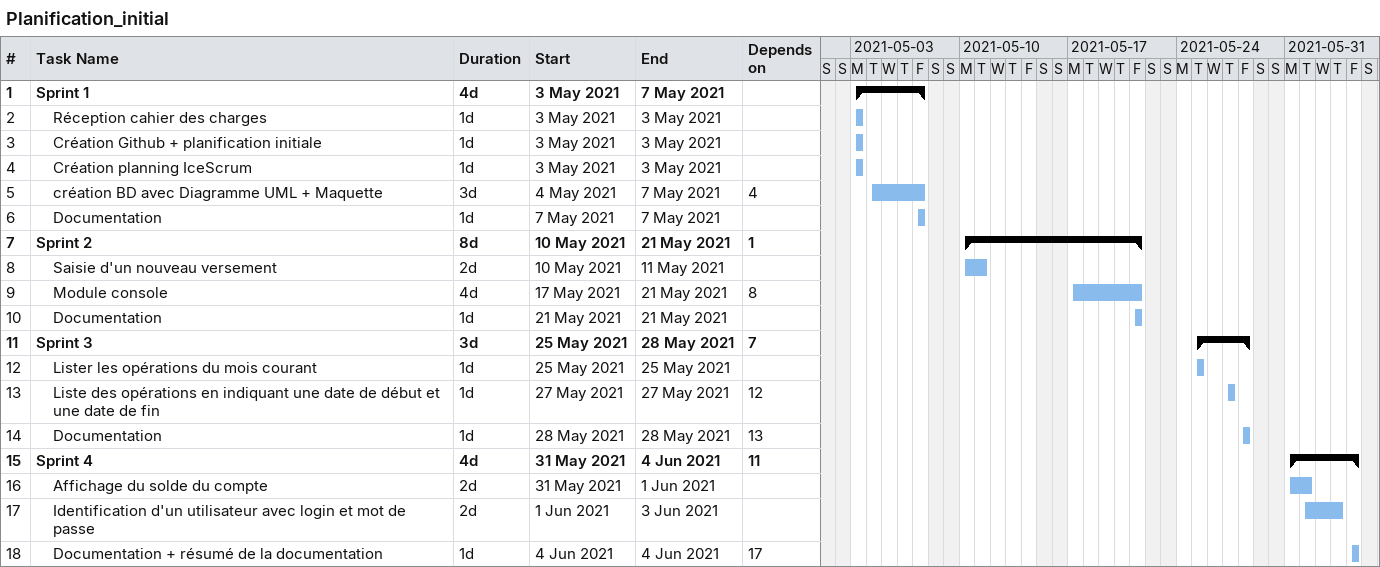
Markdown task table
Planification_initial

| ID | Level | Task | Duration | Start | Finish | Predecessors |
|---|---|---|---|---|---|---|
| 1 | 1 | **Sprint 1** | 4d | 2021-05-03 | 2021-05-07 |  |
| 2 | 2 | Réception cahier des charges | 1d | 2021-05-03 | 2021-05-03 |  |
| 3 | 2 | Création Github + planification initiale | 1d | 2021-05-03 | 2021-05-03 |  |
| 4 | 2 | Création planning IceScrum | 1d | 2021-05-03 | 2021-05-03 |  |
| 5 | 2 | création BD avec Diagramme UML + Maquette | 3d | 2021-05-04 | 2021-05-07 | 4 |
| 6 | 2 | Documentation | 1d | 2021-05-07 | 2021-05-07 |  |
| 7 | 1 | **Sprint 2** | 8d | 2021-05-10 | 2021-05-21 | 1 |
| 8 | 2 | Saisie d'un nouveau versement | 2d | 2021-05-10 | 2021-05-11 |  |
| 9 | 2 | Module console | 4d | 2021-05-17 | 2021-05-21 | 8 |
| 10 | 2 | Documentation | 1d | 2021-05-21 | 2021-05-21 |  |
| 11 | 1 | **Sprint 3** | 3d | 2021-05-25 | 2021-05-28 | 7 |
| 12 | 2 | Lister les opérations du mois courant | 1d | 2021-05-25 | 2021-05-25 |  |
| 13 | 2 | Liste des opérations en indiquant une date de début et une date de fin | 1d | 2021-05-27 | 2021-05-27 | 12 |
| 14 | 2 | Documentation | 1d | 2021-05-28 | 2021-05-28 | 13 |
| 15 | 1 | **Sprint 4** | 4d | 2021-05-31 | 2021-06-04 | 11 |
| 16 | 2 | Affichage du solde du compte | 2d | 2021-05-31 | 2021-06-01 |  |
| 17 | 2 | Identification d'un utilisateur avec login et mot de passe | 2d | 2021-06-01 | 2021-06-03 |  |
| 18 | 2 | Documentation + résumé de la documentation | 1d | 2021-06-04 | 2021-06-04 | 17 |
